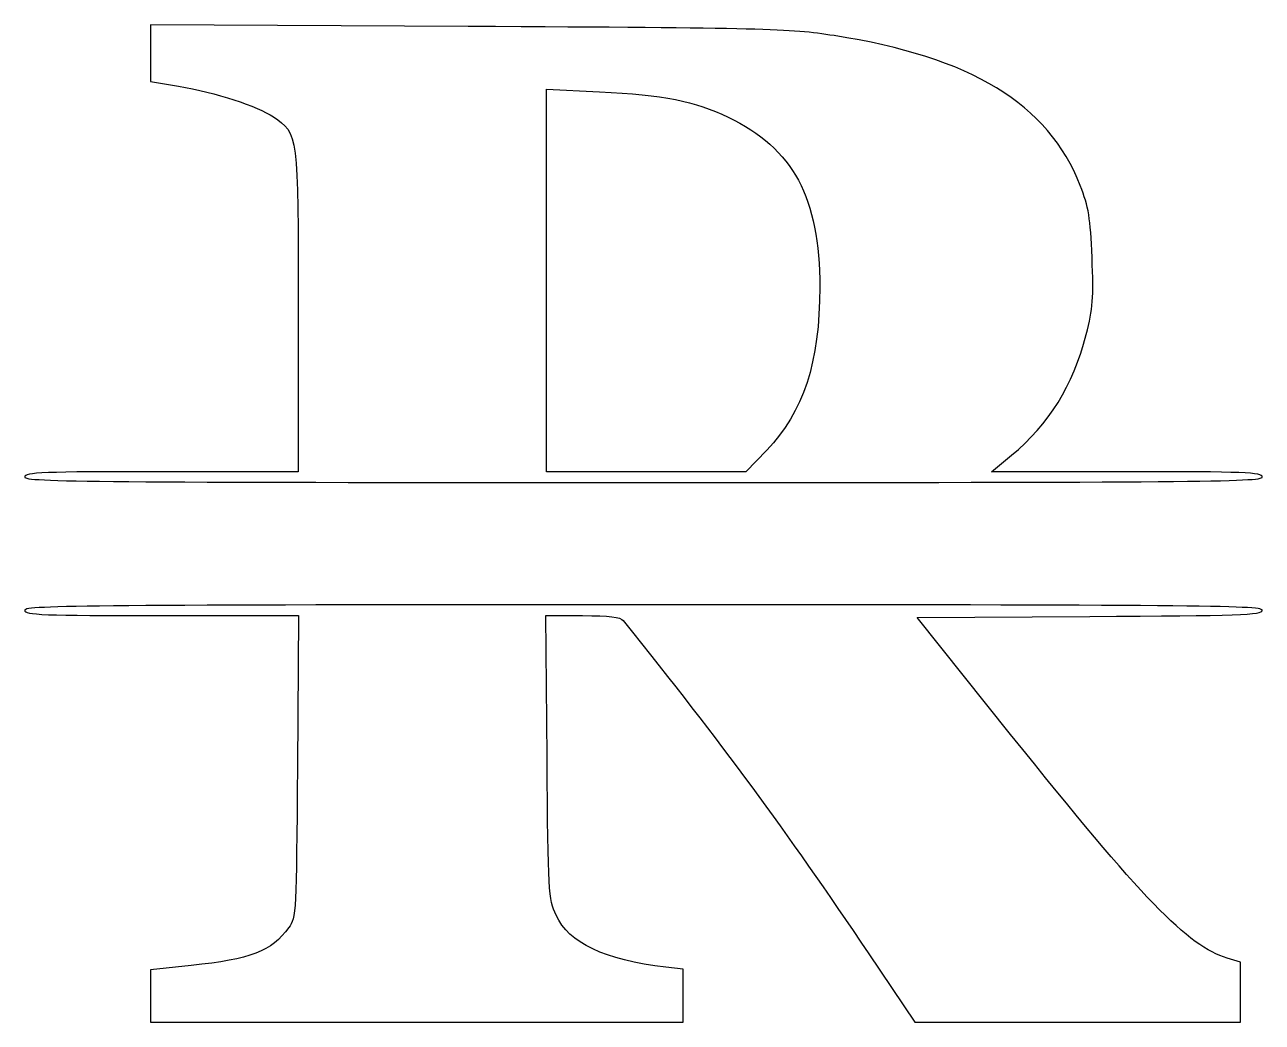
# Model space of a CAD drawing. Header units: centimetres. Extents: x -4.38 to 4.72, y -3.48 to 3.85.
import ezdxf

# ---------------------------------------------------------------- set-up
doc = ezdxf.new("R2010")
doc.units = ezdxf.units.CM
doc.header["$MEASUREMENT"] = 0
doc.layers.add('Layer 1', color=7, linetype='Continuous')

msp = doc.modelspace()

# ---------------------------------------------------------------- linework, layer by layer
at = {"layer": 'Layer 1'}
for points, knots in [([(-4.38345, 0.52917), (-4.38345, 0.56375), (-4.2541, 0.56886), (-3.37803, 0.56886), (-3.37803, 0.56886), (-3.37803, 0.56886), (-2.37261, 0.56886), (-2.37261, 0.56886), (-2.37261, 0.56886), (-2.37261, 0.56886), (-2.37261, 1.74887), (-2.37261, 1.74887), (-2.37261, 1.74887), (-2.37261, 3.06614), (-2.37073, 3.05141), (-2.55499, 3.17729), (-2.55499, 3.17729), (-2.67263, 3.25767), (-2.97961, 3.35675), (-3.25235, 3.40237), (-3.25235, 3.40237), (-3.25235, 3.40237), (-3.4574, 3.43667), (-3.4574, 3.43667), (-3.4574, 3.43667), (-3.4574, 3.43667), (-3.4574, 3.64578), (-3.4574, 3.64578), (-3.4574, 3.64578), (-3.4574, 3.64578), (-3.4574, 3.85489), (-3.4574, 3.85489), (-3.4574, 3.85489), (-3.4574, 3.85489), (-1.12245, 3.84239), (-1.12245, 3.84239), (-1.12245, 3.84239), (1.0771, 3.83062), (1.23321, 3.82669), (1.56969, 3.7747), (1.56969, 3.7747), (2.57708, 3.61905), (3.14356, 3.27402), (3.37969, 2.67228), (3.37969, 2.67228), (3.44133, 2.51518), (3.4545, 2.43486), (3.46642, 2.14311), (3.46642, 2.14311), (3.47855, 1.84623), (3.47262, 1.76873), (3.42308, 1.57686), (3.42308, 1.57686), (3.32538, 1.19851), (3.15195, 0.91805), (2.87437, 0.68953), (2.87437, 0.68953), (2.87437, 0.68953), (2.72776, 0.56885), (2.72776, 0.56885), (2.72776, 0.56885), (2.72776, 0.56885), (3.72299, 0.56885), (3.72299, 0.56885), (3.72299, 0.56885), (4.59, 0.56885), (4.71822, 0.56374), (4.71822, 0.52916), (4.71822, 0.52916), (4.71822, 0.49404), (4.19493, 0.48947), (0.16739, 0.48947), (0.16739, 0.48947), (-3.86016, 0.48947), (-4.38344, 0.49403), (-4.38344, 0.52916), (-4.38344, 0.52916), (-4.38344, 0.52916), (-4.38345, 0.52917), (-4.38345, 0.52917)], [0, 0, 0, 0, 0.047619, 0.047619, 0.047619, 0.047619, 0.0952381, 0.0952381, 0.0952381, 0.0952381, 0.1428571, 0.1428571, 0.1428571, 0.1428571, 0.1904762, 0.1904762, 0.1904762, 0.1904762, 0.2380952, 0.2380952, 0.2380952, 0.2380952, 0.2857143, 0.2857143, 0.2857143, 0.2857143, 0.3333333, 0.3333333, 0.3333333, 0.3333333, 0.3809524, 0.3809524, 0.3809524, 0.3809524, 0.4285714, 0.4285714, 0.4285714, 0.4285714, 0.4761905, 0.4761905, 0.4761905, 0.4761905, 0.5238095, 0.5238095, 0.5238095, 0.5238095, 0.5714286, 0.5714286, 0.5714286, 0.5714286, 0.6190476, 0.6190476, 0.6190476, 0.6190476, 0.6666667, 0.6666667, 0.6666667, 0.6666667, 0.7142857, 0.7142857, 0.7142857, 0.7142857, 0.7619048, 0.7619048, 0.7619048, 0.7619048, 0.8095238, 0.8095238, 0.8095238, 0.8095238, 0.8571429, 0.8571429, 0.8571429, 0.8571429, 0.9047619, 0.9047619, 0.9047619, 0.9047619, 1, 1, 1, 1]), ([(1.07353, 0.72791), (1.3437, 1.00573), (1.46384, 1.37399), (1.46384, 1.92427), (1.46384, 1.92427), (1.46384, 2.58462), (1.26966, 2.94474), (0.78891, 3.17597), (0.78891, 3.17597), (0.54288, 3.29431), (0.31724, 3.3386), (-0.15673, 3.36161), (-0.15673, 3.36161), (-0.15673, 3.36161), (-0.54699, 3.38055), (-0.54699, 3.38055), (-0.54699, 3.38055), (-0.54699, 3.38055), (-0.54699, 1.9747), (-0.54699, 1.9747), (-0.54699, 1.9747), (-0.54699, 1.9747), (-0.54699, 0.56885), (-0.54699, 0.56885), (-0.54699, 0.56885), (-0.54699, 0.56885), (0.18593, 0.56885), (0.18593, 0.56885), (0.18593, 0.56885), (0.18593, 0.56885), (0.91885, 0.56885), (0.91885, 0.56885), (0.91885, 0.56885), (0.91885, 0.56885), (1.07353, 0.72791), (1.07353, 0.72791)], [0, 0, 0, 0, 0.1, 0.1, 0.1, 0.1, 0.2, 0.2, 0.2, 0.2, 0.3, 0.3, 0.3, 0.3, 0.4, 0.4, 0.4, 0.4, 0.5, 0.5, 0.5, 0.5, 0.6, 0.6, 0.6, 0.6, 0.7, 0.7, 0.7, 0.7, 0.8, 0.8, 0.8, 0.8, 1, 1, 1, 1]), ([(-3.45741, -3.28617), (-3.45741, -3.28617), (-3.45741, -3.09307), (-3.45741, -3.09307), (-3.45741, -3.09307), (-3.45741, -3.09307), (-3.15975, -3.06218), (-3.15975, -3.06218), (-3.15975, -3.06218), (-2.71997, -3.01655), (-2.57171, -2.95891), (-2.44119, -2.78283), (-2.44119, -2.78283), (-2.3874, -2.71026), (-2.38563, -2.67697), (-2.37839, -1.59882), (-2.37839, -1.59882), (-2.37839, -1.59882), (-2.37095, -0.48948), (-2.37095, -0.48948), (-2.37095, -0.48948), (-2.37095, -0.48948), (-3.3772, -0.48948), (-3.3772, -0.48948), (-3.3772, -0.48948), (-4.25401, -0.48948), (-4.38345, -0.48437), (-4.38345, -0.44979), (-4.38345, -0.44979), (-4.38345, -0.41467), (-3.86016, -0.4101), (0.16738, -0.4101), (0.16738, -0.4101), (4.18189, -0.4101), (4.71821, -0.41475), (4.71821, -0.44953), (4.71821, -0.44953), (4.71821, -0.48383), (4.5529, -0.48986), (3.44949, -0.49583), (3.44949, -0.49583), (3.44949, -0.49583), (2.18078, -0.50271), (2.18078, -0.50271), (2.18078, -0.50271), (2.18078, -0.50271), (2.8677, -1.3626), (2.8677, -1.3626), (2.8677, -1.3626), (3.83578, -2.57445), (4.17185, -2.9217), (4.46025, -3.00812), (4.46025, -3.00812), (4.46025, -3.00812), (4.55947, -3.03785), (4.55947, -3.03785), (4.55947, -3.03785), (4.55947, -3.03785), (4.55947, -3.25856), (4.55947, -3.25856), (4.55947, -3.25856), (4.55947, -3.25856), (4.55947, -3.47927), (4.55947, -3.47927), (4.55947, -3.47927), (4.55947, -3.47927), (3.36074, -3.47927), (3.36074, -3.47927), (3.36074, -3.47927), (3.36074, -3.47927), (2.16201, -3.47927), (2.16201, -3.47927), (2.16201, -3.47927), (2.16201, -3.47927), (1.82359, -2.97626), (1.82359, -2.97626), (1.82359, -2.97626), (1.19862, -2.04735), (0.75589, -1.44626), (0.01894, -0.52616), (0.01894, -0.52616), (-0.00264, -0.4992), (-0.08208, -0.48948), (-0.28062, -0.48948), (-0.28062, -0.48948), (-0.28062, -0.48948), (-0.55081, -0.48948), (-0.55081, -0.48948), (-0.55081, -0.48948), (-0.55081, -0.48948), (-0.54229, -1.52797), (-0.54229, -1.52797), (-0.54229, -1.52797), (-0.53406, -2.53062), (-0.53178, -2.57078), (-0.47595, -2.69164), (-0.47595, -2.69164), (-0.38071, -2.89783), (-0.12155, -3.02061), (0.33274, -3.07479), (0.33274, -3.07479), (0.33274, -3.07479), (0.45842, -3.08978), (0.45842, -3.08978), (0.45842, -3.08978), (0.45842, -3.08978), (0.45842, -3.28453), (0.45842, -3.28453), (0.45842, -3.28453), (0.45842, -3.28453), (0.45842, -3.47928), (0.45842, -3.47928), (0.45842, -3.47928), (0.45842, -3.47928), (-1.4995, -3.47928), (-1.4995, -3.47928), (-1.4995, -3.47928), (-1.4995, -3.47928), (-3.45742, -3.47928), (-3.45742, -3.47928), (-3.45742, -3.47928), (-3.45742, -3.47928), (-3.45742, -3.28618), (-3.45742, -3.28618), (-3.45742, -3.28618), (-3.45742, -3.28618), (-3.45741, -3.28617), (-3.45741, -3.28617)], [0, 0, 0, 0, 0.030303, 0.030303, 0.030303, 0.030303, 0.0606061, 0.0606061, 0.0606061, 0.0606061, 0.0909091, 0.0909091, 0.0909091, 0.0909091, 0.1212121, 0.1212121, 0.1212121, 0.1212121, 0.1515152, 0.1515152, 0.1515152, 0.1515152, 0.1818182, 0.1818182, 0.1818182, 0.1818182, 0.2121212, 0.2121212, 0.2121212, 0.2121212, 0.2424242, 0.2424242, 0.2424242, 0.2424242, 0.2727273, 0.2727273, 0.2727273, 0.2727273, 0.3030303, 0.3030303, 0.3030303, 0.3030303, 0.3333333, 0.3333333, 0.3333333, 0.3333333, 0.3636364, 0.3636364, 0.3636364, 0.3636364, 0.3939394, 0.3939394, 0.3939394, 0.3939394, 0.4242424, 0.4242424, 0.4242424, 0.4242424, 0.4545455, 0.4545455, 0.4545455, 0.4545455, 0.4848485, 0.4848485, 0.4848485, 0.4848485, 0.5151515, 0.5151515, 0.5151515, 0.5151515, 0.5454545, 0.5454545, 0.5454545, 0.5454545, 0.5757576, 0.5757576, 0.5757576, 0.5757576, 0.6060606, 0.6060606, 0.6060606, 0.6060606, 0.6363636, 0.6363636, 0.6363636, 0.6363636, 0.6666667, 0.6666667, 0.6666667, 0.6666667, 0.6969697, 0.6969697, 0.6969697, 0.6969697, 0.7272727, 0.7272727, 0.7272727, 0.7272727, 0.7575758, 0.7575758, 0.7575758, 0.7575758, 0.7878788, 0.7878788, 0.7878788, 0.7878788, 0.8181818, 0.8181818, 0.8181818, 0.8181818, 0.8484848, 0.8484848, 0.8484848, 0.8484848, 0.8787879, 0.8787879, 0.8787879, 0.8787879, 0.9090909, 0.9090909, 0.9090909, 0.9090909, 0.9393939, 0.9393939, 0.9393939, 0.9393939, 1, 1, 1, 1])]:
    msp.add_open_spline(points, degree=3, knots=knots, dxfattribs=at)

doc.saveas('drawing.dxf')
